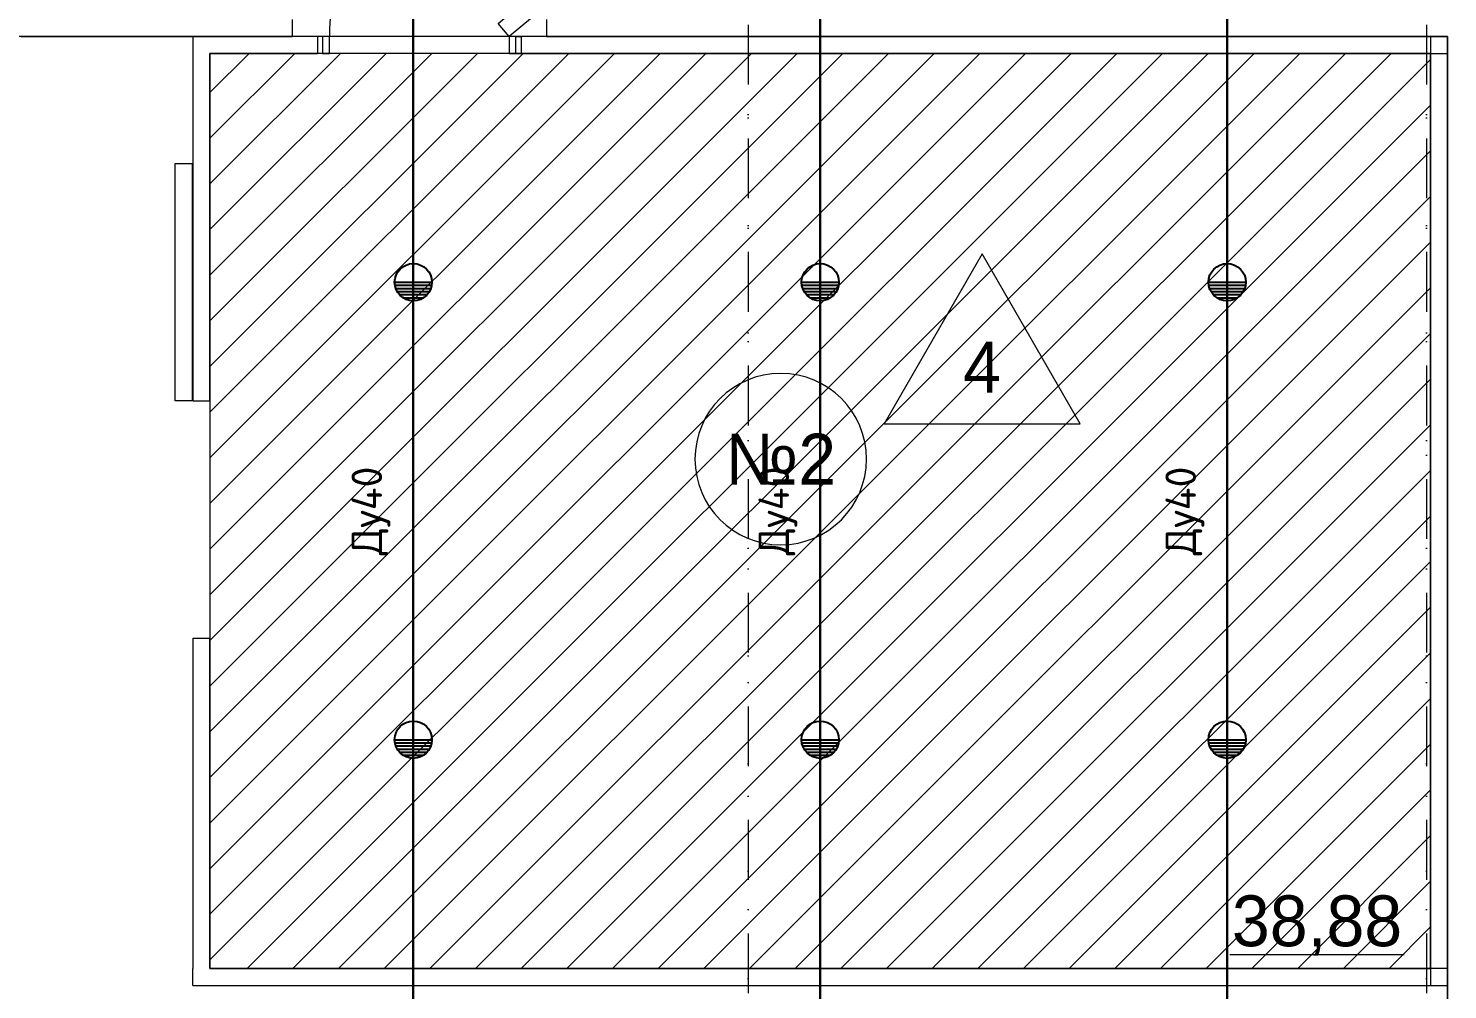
# Model space of a CAD drawing. Header units: millimetres. Extents: x 0 to 2118900, y -20000 to 84100.
# Drawn here: x 497755 to 506125, y 30150 to 35823 of the extents above; entities that cross this region are included whole.
import ezdxf
from ezdxf.enums import TextEntityAlignment as Align

# ---------------------------------------------------------------- set-up
doc = ezdxf.new("R2010")
doc.units = ezdxf.units.MM
for name, pattern in [('Dot & Dashed', [670.277762, 352.777767, -176.388884, 0, -141.111112]), ('Крупный пунктир', [634.99999, 0, -634.99999]), ('Штриховая', [300, 200, -100])]:
    doc.linetypes.add(name, pattern=pattern)
for name, color, linetype, lineweight in [('АР_подоснова', 8, 'Continuous', 13), ('ПТ_В21_расп', 1, 'Continuous', 30), ('ПТ_оросители', 7, 'Continuous', 25), ('ПТ_текст', 7, 'Continuous', 18), ('ПТ_штриховка', 8, 'Continuous', 9)]:
    doc.layers.add(name, color=color, linetype=linetype, lineweight=lineweight)
doc.styles.add('АР_текст_1', font='arial.ttf')
doc.styles.add('ПТ', font='isocpeur.ttf')

# ---------------------------------------------------------------- blocks, each defined once
blk = doc.blocks.new('Морозильная камера №2_№2_72', base_point=(94769.5, 9648))
at = {"color": 0, "linetype": 'Continuous', "lineweight": -2}
for p, q in [((95379.8, 10491.8), (94801.2, 9489.7)), ((95958.4, 9489.7), (95379.8, 10491.8)), ((94801.2, 9489.7), (95958.4, 9489.7)), ((96840.2, 6356.6), (97869.7, 6356.6))]:
    blk.add_line(p, q, dxfattribs=at)
at = {"color": 0, "linetype": 'Штриховая', "lineweight": -2, "flags": 128}
blk.add_lwpolyline([(90825, 6274.9), (98025, 6274.9), (98025, 11675), (90825, 11675)], close=True, dxfattribs=at)
at = {"color": 0, "linetype": 'Continuous', "lineweight": -2}
for start, end in [(0, 180), (180, 0)]:
    blk.add_arc((94192, 9280.9), 505.7, start, end, dxfattribs=at)
at = {"color": 0, "lineweight": -2, "style": 'АР_текст_1'}
for tag, p in [('DUMMY_112', (95379.8, 9823.7)), ('ROOM_NUMBER', (94192, 9280.9)), ('ROOM_AREA', (97355, 6556.1))]:
    blk.add_attdef(tag, text='', height=300, dxfattribs=at).set_placement(p, align=Align.MIDDLE_CENTER)
blk = doc.blocks.new('Простой Проем Двери')
at = {"color": 0, "linetype": 'Continuous', "lineweight": -2}
for p, q in [((-750, 0), (-750, -100)), ((750, 0), (750, -100))]:
    blk.add_line(p, q, dxfattribs=at)
blk = doc.blocks.new('Стена_56', base_point=(98125, 11875))
at = {"color": 0, "linetype": 'Continuous', "lineweight": -2}
for p, q in [((91310.4, 11875), (91310.4, 11775)), ((92810.4, 11875), (92810.4, 11775))]:
    blk.add_line(p, q, dxfattribs=at)
at = {"color": 0, "linetype": 'Continuous', "lineweight": -2, "flags": 128}
for points in [[(89710.2, 11775), (91310.4, 11775)], [(92810.4, 11775), (98125, 11775)]]:
    blk.add_lwpolyline(points, dxfattribs=at)
at = {"color": 0, "linetype": 'Continuous', "lineweight": -2, "xscale": -1, "zscale": 1000}
blk.add_blockref('Простой Проем Двери', (92060.4, 11875), dxfattribs=at)
blk = doc.blocks.new('Стена_64', base_point=(98125, 6174.9))
at = {"color": 0, "linetype": 'Continuous', "lineweight": -2, "flags": 128}
for points in [[(90725, 6174.9), (90725, 6274.9)], [(98125, 6274.9), (90825, 6274.9)], [(98125, 6274.9), (98125, 6174.9)], [(90725, 6174.9), (98125, 6174.9)]]:
    blk.add_lwpolyline(points, dxfattribs=at)
blk = doc.blocks.new('Стена_65', base_point=(98125, 11775))
at = {"color": 0, "linetype": 'Continuous', "lineweight": -2, "flags": 128}
for points in [[(98025, 11775), (98025, 6174.9)], [(98125, 11775), (98025, 11775)], [(98125, 6174.9), (98125, 11775)], [(98025, 6174.9), (98125, 6174.9)]]:
    blk.add_lwpolyline(points, dxfattribs=at)
blk = doc.blocks.new('Наружная Раздвижная Дверь 27')
at = {"color": 0, "linetype": 'Continuous', "lineweight": -2}
for p, q in [((700, 105), (2100, 105)), ((700, 5), (700, 105)), ((2100, 105), (2100, 5)), ((-700, 0), (-700, -100)), ((2100, 5), (700, 5)), ((700, 0), (700, -100))]:
    blk.add_line(p, q, dxfattribs=at)
blk = doc.blocks.new('Стена_258', base_point=(90725, 6174.9))
at = {"color": 0, "linetype": 'Continuous', "lineweight": -2}
for p, q in [((90725, 9625), (90825, 9625)), ((90725, 8225), (90825, 8225))]:
    blk.add_line(p, q, dxfattribs=at)
at = {"color": 0, "linetype": 'Continuous', "lineweight": -2, "flags": 128}
for points in [[(90725, 11775), (90825, 11775)], [(90725, 11775), (90725, 9625)], [(90825, 9625), (90825, 11675)], [(90725, 8225), (90725, 6274.9)], [(90825, 6274.9), (90825, 8225)]]:
    blk.add_lwpolyline(points, dxfattribs=at)
at = {"color": 0, "linetype": 'Continuous', "lineweight": -2, "zscale": 1000, "rotation": 89.9999985431881}
blk.add_blockref('Наружная Раздвижная Дверь 27', (90725, 8925), dxfattribs=at)
blk = doc.blocks.new('Однопольная Дверь 27_4')
at = {"color": 0, "linetype": 'Continuous', "lineweight": -2}
for p, q in [((465.7, 76.6), (1277.7, 758)), ((1277.7, 758), (1342, 681.4)), ((1342, 681.4), (530, 0)), ((-570, 0), (-600, 0)), ((-600, 0), (-600, -100)), ((-600, 0), (-600, -100)), ((-600, 0), (-600, -100)), ((-530, 0), (-570, 0)), ((-570, 0), (-570, -100)), ((-530, -100), (-530, 0)), ((530, 0), (465.7, 76.6)), ((570, 0), (530, 0)), ((530, 0), (530, -100)), ((570, 0), (600, 0)), ((570, -100), (570, 0)), ((600, 0), (600, -100)), ((600, 0), (600, -100)), ((600, 0), (600, -100)), ((-570, -100), (-600, -100)), ((-570, -100), (-530, -100)), ((530, -100), (570, -100)), ((570, -100), (600, -100))]:
    blk.add_line(p, q, dxfattribs=at)
blk.add_arc((530, 0), 1060, 40, 180, dxfattribs=at)
blk = doc.blocks.new('Стена_259', base_point=(90725, 11775))
at = {"color": 0, "linetype": 'Continuous', "lineweight": -2}
for p, q in [((91460.4, 11775), (91460.4, 11675)), ((92660.4, 11775), (92660.4, 11675))]:
    blk.add_line(p, q, dxfattribs=at)
at = {"color": 0, "linetype": 'Continuous', "lineweight": -2, "flags": 128}
for points in [[(91460.4, 11775), (90825, 11775)], [(98125, 11775), (92660.4, 11775)], [(98125, 11675), (98125, 11775)], [(90825, 11675), (91460.4, 11675)], [(92660.4, 11675), (98125, 11675)]]:
    blk.add_lwpolyline(points, dxfattribs=at)
at = {"color": 0, "linetype": 'Continuous', "lineweight": -2, "zscale": 1000}
blk.add_blockref('Однопольная Дверь 27_4', (92060.4, 11775), dxfattribs=at)
blk = doc.blocks.new('Двутавp К 26020-83 27_4')
at = {"color": 0, "linetype": 'Крупный пунктир', "lineweight": -2}
blk.add_line((0, 0), (39750, 0), dxfattribs=at)
blk = doc.blocks.new('Стена_414', base_point=(98125, 40125))
at = {"color": 0, "linetype": 'Continuous', "lineweight": -2, "flags": 128}
blk.add_lwpolyline([(98125, 11775), (98125, 1975)], dxfattribs=at)
blk = doc.blocks.new('Стандартный Маркер Сетки_40')
at = {"color": 0, "linetype": 'Dot & Dashed', "lineweight": -2}
blk.add_line((0, 0), (55187, 0), dxfattribs=at)
at = {"color": 0, "lineweight": -2, "style": 'АР_текст_1'}
blk.add_attdef('AC_MarkerText_1', text='', height=300, rotation=90, dxfattribs=at).set_placement((55368.5, -68.6), align=Align.TOP_CENTER)
blk = doc.blocks.new('AR_F1')
at = {"layer": 'АР_подоснова', "linetype": 'Continuous', "flags": 128}
for points in [[(92425, -125), (92425, 1975), (98125, 1975), (98125, 2025), (98125, 2025), (98125, 5874.9), (98125, 11775), (90725, 11775), (90625, 11775), (88050, 11775), (88050, -125)], [(90825, 6274.9), (98025, 6274.9), (98025, 11675), (90825, 11675)]]:
    blk.add_lwpolyline(points, close=True, dxfattribs=at)
at = {"layer": 'АР_подоснова'}
for name, p in [('Стена_414', (98125, 40125)), ('Стена_259', (90725, 11775)), ('Стена_56', (98125, 11875)), ('Стена_258', (90725, 6174.9)), ('Стена_65', (98125, 11775)), ('Стена_64', (98125, 6174.9))]:
    blk.add_blockref(name, p, dxfattribs=at)
at = {"layer": 'АР_подоснова', "linetype": 'Continuous', "zscale": 1000, "rotation": 270}
for name, p in [('Стандартный Маркер Сетки_40', (94000, 40000)), ('Стандартный Маркер Сетки_40', (98000, 40000)), ('Двутавp К 26020-83 27_4', (94000, 39875)), ('Двутавp К 26020-83 27_4', (98000, 39875))]:
    blk.add_blockref(name, p, dxfattribs=at)
at = {"layer": 'АР_подоснова', "linetype": 'Continuous'}
ref = blk.add_blockref('Морозильная камера №2_№2_72', (94769.5, 9648), dxfattribs=at)
ref.add_attrib('ROOM_NUMBER', '№2', dxfattribs={"layer": '0', "color": 0, "lineweight": 9, "height": 300}).set_placement((94192, 9280.9), align=Align.MIDDLE_CENTER)
ref.add_attrib('ROOM_AREA', '38,88', dxfattribs={"layer": '0', "color": 0, "lineweight": 9, "height": 300}).set_placement((97355, 6556.1), align=Align.MIDDLE_CENTER)
ref.add_attrib('DUMMY_112', '4', dxfattribs={"layer": '0', "color": 0, "lineweight": 9, "height": 300}).set_placement((95379.8, 9823.7), align=Align.MIDDLE_CENTER)
blk = doc.blocks.new('SPR_DN')
for p, q in [((-1.1, 0), (1.1, 0)), ((-1.085, -0.183), (1.085, -0.183)), ((-1.037, -0.367), (1.037, -0.367)), ((-0.953, -0.55), (0.953, -0.55)), ((-0.82, -0.733), (0.82, -0.733)), ((-0.608, -0.917), (0.608, -0.917))]:
    blk.add_line(p, q)
blk.add_circle((0, 0), 1.1)

msp = doc.modelspace()

# ---------------------------------------------------------------- hatches: boundary and pattern name
at = {"layer": 'ПТ_штриховка'}
h = msp.add_hatch(dxfattribs=at)
h.set_pattern_fill('ANSI31', color=8, scale=60)
h.paths.add_polyline_path([(498825, 30275), (506025, 30275), (506025, 35675), (498825, 35675)])

# ---------------------------------------------------------------- linework, layer by layer
at = {"layer": 'ПТ_В21_расп'}
for p, q in [((502425, 39400), (502425, 34325)), ((504825, 39400), (504825, 34325)), ((500025, 37800), (500025, 34325)), ((500025, 34325), (500025, 31625)), ((502425, 34325), (502425, 31625)), ((504825, 34325), (504825, 31625)), ((500025, 31625), (500025, 27925)), ((502425, 31625), (502425, 27925)), ((504825, 31625), (504825, 27925))]:
    msp.add_line(p, q, dxfattribs=at)

# ---------------------------------------------------------------- block references
at = {"layer": 'АР_подоснова'}
msp.add_blockref('AR_F1', (408000, 24000), dxfattribs=at)
at = {"layer": 'ПТ_оросители', "xscale": 100, "yscale": 100}
for p in [(500025, 34325), (502425, 34325), (504825, 34325), (500025, 31625), (502425, 31625), (504825, 31625)]:
    msp.add_blockref('SPR_DN', p, dxfattribs=at)

# ---------------------------------------------------------------- texts
at = {"layer": 'ПТ_текст', "style": 'ПТ'}
for p in [(499895, 32975), (502295, 32975), (504695, 32975)]:
    msp.add_text('Ду40', height=180, rotation=90, dxfattribs=at).set_placement(p, align=Align.BOTTOM_CENTER)

doc.saveas('drawing.dxf')
